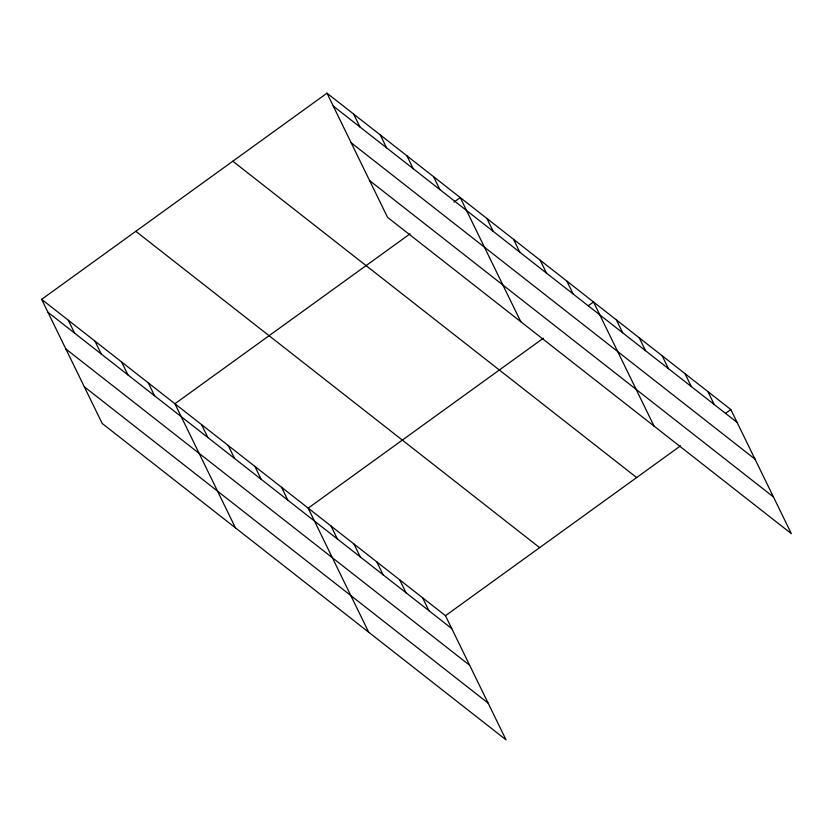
<?xml version="1.0" encoding="UTF-8"?>
<svg xmlns="http://www.w3.org/2000/svg" width="833" height="833" viewBox="0 0 833 833"><rect width="100%" height="100%" fill="white"/><g stroke="black" fill="none" stroke-linecap="round" stroke-linejoin="round"><path stroke-width="1.25" d="M41.65 299.349L445.478 615.691L506.027 739.819L102.188 423.466L41.65 299.349L326.973 93.181L730.812 409.534L791.35 533.651L387.522 217.309L326.973 93.181M410.023 233.865L174.92 403.745L235.458 527.862M453.964 202.117L460.243 197.577L520.781 321.705M543.293 338.26L308.179 508.14L368.717 632.257M588.275 305.753L593.513 301.973L654.051 426.1M445.478 615.691L680.592 445.811M725.585 413.314L730.812 409.534M333.262 106.072L737.101 422.425M351.172 142.776L755 459.129M369.613 180.605L773.451 496.947M232.823 161.217L636.651 477.569M135.81 231.314L539.638 547.656M47.939 312.24L451.767 628.592M65.838 348.944L469.677 665.296M84.289 386.762L488.117 703.114M707.925 391.604L714.214 404.494M685.038 373.684L691.328 386.574M662.162 355.753L668.451 368.644M639.275 337.823L645.565 350.714M616.389 319.903L622.678 332.794M566.856 281.096L573.146 293.987M540.2 260.219L546.49 273.109M513.544 239.331L519.834 252.232M486.899 218.454L493.188 231.345M433.587 176.7L439.876 189.591M406.941 155.823L413.22 168.714M380.285 134.936L386.574 147.837M353.629 114.059L359.918 126.949M422.602 597.771L428.891 610.662M399.715 579.841L406.004 592.732M376.828 561.911L383.118 574.812M353.952 543.991L360.231 556.881M331.065 526.06L337.355 538.951M281.523 487.253L287.812 500.154M254.877 466.376L261.166 479.267M228.221 445.499L234.51 458.389M201.565 424.622L207.854 437.512M148.264 382.857L154.553 395.758M121.608 361.98L127.897 374.871M94.952 341.103L101.241 353.994M68.306 320.226L74.595 333.117"/></g></svg>
